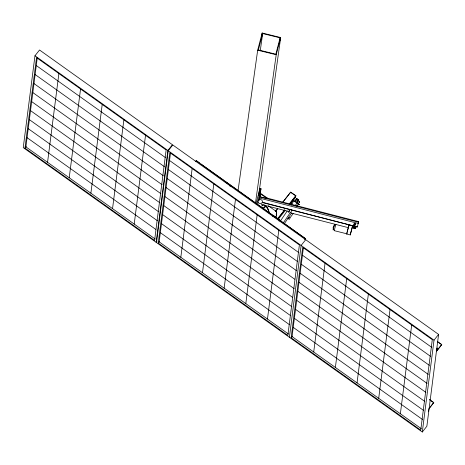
<?xml version="1.0" encoding="UTF-8"?>
<svg xmlns="http://www.w3.org/2000/svg" width="465" height="465" viewBox="0 0 465 465"><rect width="100%" height="100%" fill="white"/><g stroke="black" fill="none" stroke-linecap="round" stroke-linejoin="round"><path stroke-width="0.7" d="M276.251 215.301L276.419 211.558L268.235 205.728M276.384 217.87L276.419 211.558M346.809 233.802L334.225 230.657L335.823 224.456L335.753 224.932M352.592 226.385L350.232 234.924L346.716 234.011L347.099 232.215M347.064 232.32L348.361 227.67L290.869 212.97L291.642 209.674M260.261 193.725L259.883 196.753L267.416 198.689L267.544 198.206L260.388 193.248L260.261 193.725L267.416 198.689M259.208 199.863L260.388 193.248M346.716 234.011L346.919 232.948M350.232 234.924L352.621 225.42M156.147 242.312L167.859 150.486L172.428 144.72L39.537 50.005L34.968 55.777L23.25 147.597L156.147 242.312L156.972 241.265M24.982 148.091L36.526 57.625L166.133 149.992L154.583 240.463L24.982 148.091L26.226 146.522M37.252 57.887L25.901 146.882L155.147 238.993M47.558 162.32L58.916 73.325M69.221 177.758L80.579 88.769M90.884 193.196L102.242 104.207M112.547 208.634L123.905 119.645M134.211 224.072L145.562 135.083M168.231 150.747L156.513 242.573L422.301 432.002L426.87 426.231L438.588 334.411L172.8 144.981L168.231 150.747L434.019 340.177L422.301 432.002M158.245 243.067L169.789 152.596L299.39 244.968L287.847 335.439L158.245 243.067L159.489 241.498M170.516 152.863L159.158 241.858L288.41 333.969M180.821 257.296L192.179 168.301M279.965 220.462L305.325 238.533L196.242 160.599L199.758 163.296M202.484 272.734L213.842 183.745M224.147 288.172L235.505 199.183M245.811 303.61L257.162 214.621M267.474 319.048L278.826 230.059M289.404 337.288L301.122 245.462L305.691 239.696M291.137 337.782L302.68 247.31L432.287 339.683L420.744 430.154L291.137 337.782L292.38 336.207M303.413 247.578L292.055 336.567L421.302 428.684M313.718 352.005L325.07 263.016M335.381 367.449L346.733 278.454M357.044 382.887L368.396 293.892M378.702 398.325L390.059 309.335M400.365 413.763L411.723 324.773M428.358 411.734L429.009 408.706L433.764 402.562L429.625 399.609M441.75 344.571L437.019 350.54L437.356 347.913L437.042 348.308L436.682 351.116L441.75 344.571L437.612 341.624M238.028 190.801L257.674 50.191L262.161 32.998L280.686 37.543L258.935 193.219M261.76 35.869L262.161 32.998M260.261 50.772L262.661 33.556L280.11 37.834L279.605 41.42M255.448 203.234L276.198 54.736L280.686 37.543M259.505 191.952L259.987 188.47L261.022 188.726L259.063 200.322M355.981 226.24C356.829 230.256 350.5 228.205 352.685 225.455M355.382 228.455L355.824 226.536L355.684 227.362M260.011 196.271L259.633 198.131L358.259 223.467L358.631 221.613L267.003 198.067M262.219 202.496L357.347 226.937L262.26 202.252M358.631 221.613L357.347 226.937M348.419 227.577L349.18 224.432M258.43 194.992L258.796 193.545M354.935 226.228L354.138 226.56L354.098 225.804M258.761 193.94L258.453 195.155M334.254 225.798C335.3 221.125 332.655 230.564 333.138 229.989M347.239 231.605L349.128 224.525M289.428 209.762L288.812 212.441L289.003 211.924M282.586 202.531L290.683 192.138L295.874 195.689L295.368 197.648L290.003 204.431M289.497 209.593L289.038 211.54L261.254 204.46M262.661 33.556L258.395 49.912L275.838 54.19L280.11 37.834M255.983 203.821L259.987 188.47M257.011 204.071L261.022 188.726M333.655 228.164L333.277 229.524M333.667 227.85L333.527 228.263L334.056 226.217M352.185 227.606L355.469 228.158M346.803 233.86L346.913 233.529M334.37 230.309L334.225 230.657M295.949 199.828L295.717 200.339L295.943 200.113M292.032 203.897L290.939 203.106L292.962 200.119L299.507 204.594L297.147 203.019M290.939 203.106L291.898 203.746L293.927 200.758M280.302 221.195L287.19 211.029M291.247 205.048L291.898 203.746M298.082 199.584L296.222 202.322L294.822 201.38L296.682 198.642L297.333 199.096M296.164 199.904L296.682 198.642M295.194 201.63L296.908 198.805M297.391 199.136L298.815 200.095L296.955 202.833L298.594 199.933L298.141 199.625M283.144 223.119L290.445 212.354M295.06 205.885L297.083 202.897M284.214 223.868L291.509 213.104M296.792 206.193L298.414 203.804M289.823 218.044L293.293 213.435M293.979 198.293L293.758 198.811M275.489 211.36L277.727 208.529M282.639 202.31L290.683 192.138M275.437 211.575L277.221 209.314M277.553 218.87L284.702 209.825M289.172 204.17L295.874 195.689M277.942 218.521L284.644 210.041M289.561 203.821L295.816 195.91L290.631 192.353M278.384 219.131L285.086 210.651M195.364 161.704L196.242 160.599M230.012 186.401L230.89 185.297M272.24 216.306L273.118 215.196L279.936 220.061L279.058 221.166M304.47 239.469L305.348 238.359M434.019 340.177L438.588 334.411M429.137 408.398L433.764 402.562M354.144 228.001L353.685 227.658M428.463 410.636L428.509 410.287M257.674 50.191L276.198 54.736M259.848 196.881L358.469 222.218M352.412 226.478L355.615 227.304M352.249 227.164L355.452 227.984M290.032 218.178L288.544 217.149M288.224 218.504L289.352 219.248L287.829 218.207M296.798 198.724L298.704 200.014M296.281 202.362L296.734 202.676M295.252 201.729L292.962 200.119M294.932 197.352L295.368 197.648M200.938 164.139L223.938 180.53M225.118 181.367L230.425 185.151M231.605 185.994L261.092 207.012M262.272 207.849L272.885 215.417M274.658 216.678L278.198 219.201M273.234 215.9L279.198 220.154M224.182 181.135L230.152 185.39M437.594 341.798L441.727 344.745M34.968 55.777L167.859 150.486M36.282 65.519L165.528 157.635M169.545 160.495L298.792 252.611M302.436 255.209L431.683 347.326M35.131 74.54L164.378 166.656M168.394 169.516L297.641 261.632M301.285 264.23L430.532 356.347M33.98 83.561L163.227 175.677M167.243 178.537L296.49 270.653M300.134 273.251L429.381 365.362M32.829 92.582L162.076 184.698M166.092 187.558L294.758 279.256M298.983 282.272L428.23 374.383M31.678 101.603L160.925 193.713M164.936 196.579L294.188 288.689M297.832 291.288L427.079 383.404M30.527 110.618L159.774 202.734M163.785 205.594L292.456 297.298M296.682 300.309L425.928 392.425M429.602 399.784L433.74 402.737M29.376 119.639L158.623 211.755M162.634 214.615L291.886 306.731M295.531 309.33L424.778 401.446M28.226 128.66L157.472 220.776M161.483 223.636L290.154 315.334M294.38 318.351L423.627 410.461M27.075 137.681L155.74 229.379M160.332 232.657L289.585 324.768M293.229 327.372L422.476 419.482M261.871 206.181A1.593 1.476 8.1 0 1 263.771 204.931A1.593 1.476 8.1 0 1 264.98 206.826A1.593 1.476 8.1 0 1 262.87 207.745M264.881 206.059A1.593 1.476 8.1 0 1 263.248 208.088M262.15 205.716A1.593 1.476 8.1 0 1 262.434 205.443M267.067 208.006A10.614 9.887 10.2 0 1 268.846 212.226M264.736 205.106A10.614 9.887 10.2 0 1 269.037 212.987M264.701 205.123A10.55 9.823 10.2 0 1 268.973 212.958M354.028 224.833A0.796 0.744 9.6 0 1 354.644 223.729A0.796 0.744 9.6 0 1 355.463 224.74A0.796 0.744 9.6 0 1 354.156 224.99M297.606 201.589L298.187 200.793L297.606 201.589M259.4 195.562L259.906 193.58L259.4 195.562M299.071 202.519L299.588 201.798L299.071 202.519M333.12 228.094L333.649 226.112L333.12 228.094M354.254 224.165C354.842 225.885 355.655 222.979 354.254 224.165M293.886 198.933L294.403 198.259L293.886 198.933M299.675 201.903L299.158 202.635L299.675 201.903M258.685 202.99A2.203 2.058 9.6 0 0 262.376 202.205A2.203 2.058 9.6 0 0 259.732 199.584A2.203 2.058 9.6 0 0 258.685 202.99M354.196 224.74A0.796 0.744 9.6 0 0 355.527 224.432A0.796 0.744 9.6 0 0 354.551 223.502A0.796 0.744 9.6 0 0 354.196 224.74"/></g></svg>
